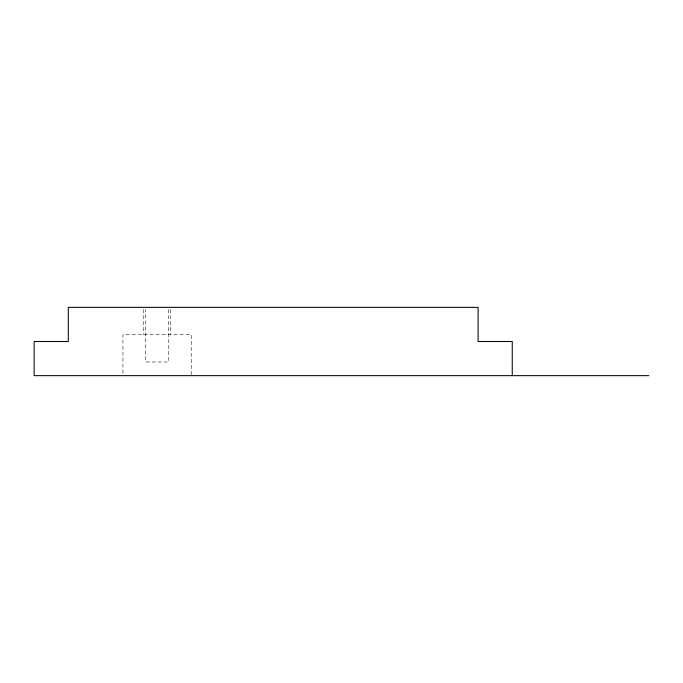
<?xml version="1.0" encoding="UTF-8"?>
<svg xmlns="http://www.w3.org/2000/svg" width="683" height="683" viewBox="0 0 683 683"><rect width="100%" height="100%" fill="white"/><g stroke="black" fill="none" stroke-linecap="round" stroke-linejoin="round"><path stroke-width="0.51" stroke-dasharray="3.42 2.56" d="M191.24 374.6L191.24 334.67L122.94 334.67L122.94 374.6M170.75 309.45L170.75 334.67M168.701 309.45L168.701 361.99L145.479 361.99L145.479 309.45M143.43 309.45L143.43 334.67"/><path stroke-width="1.02" d="M648.85 375.65L34.15 375.65L34.15 341.5L68.3 341.5L68.3 307.35L478.1 307.35L478.1 341.5L512.25 341.5L512.25 375.65"/></g></svg>
